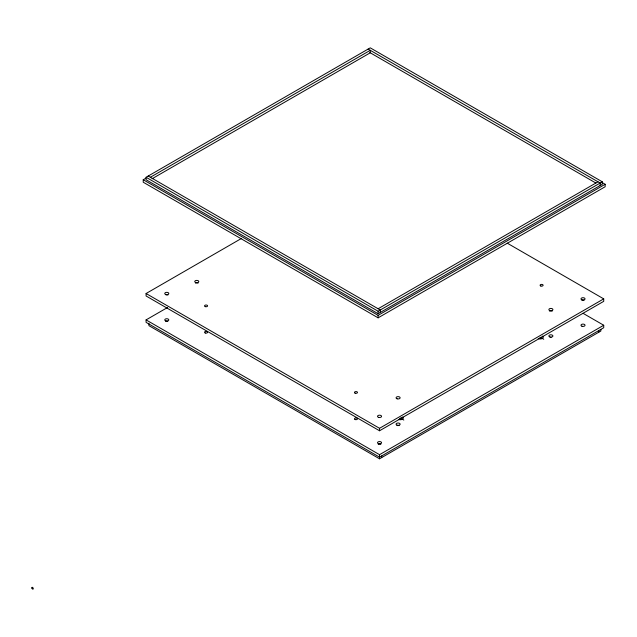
<?xml version="1.0" encoding="UTF-8"?>
<svg xmlns="http://www.w3.org/2000/svg" width="637" height="637" viewBox="0 0 637 637"><rect width="100%" height="100%" fill="white"/><g stroke="black" fill="none" stroke-linecap="round" stroke-linejoin="round"><path stroke-width="0.96" d="M146.08 177.269L370.264 47.847L602.291 181.808L602.291 184.284L378.115 313.707L146.08 179.745L146.08 177.269L378.115 311.238L602.291 181.808M602.57 182.787L605.15 184.284L605.15 186.752L378.115 317.831L143.229 182.222L143.229 179.745L145.809 178.256M150.364 177.269L370.264 50.315L370.264 52.791L152.084 178.758M507.235 243.167L603.725 298.872L603.725 301.349L379.541 430.771L146.08 295.99L146.08 293.514L241.423 238.469M583.046 313.316L603.725 325.252L603.725 327.729L379.541 457.151L146.08 322.37L146.08 319.893L167.555 307.496M378.115 308.762L598.008 181.808M143.229 179.745L378.115 315.355L605.15 184.284M146.08 293.514L379.541 428.303L603.725 298.872M146.08 319.893L379.541 454.683L603.725 325.252M148.939 323.19L148.939 325.666L379.541 458.807L600.866 331.025L600.866 329.377M368.122 49.081L600.15 183.042L600.15 185.518M369.834 52.545L595.858 183.034M540.574 337.435L543.751 339.266M148.222 176.035L380.257 309.996L380.257 312.472M400.641 418.222L403.818 420.054M598.724 330.611L598.724 332.259M381.682 455.917L381.682 457.565M379.541 428.303L379.541 430.771M379.541 454.683L379.541 458.807M378.115 311.238L378.115 313.707M378.115 315.355L378.115 317.831M402.672 416.948A3.026 1.752 0 0 1 402.465 419.186A3.026 1.752 0 0 1 398.611 419.464M401.007 417.617A1.011 0.581 0 0 1 401.007 418.382A1.011 0.581 0 0 1 399.702 418.485M542.469 336.057A3.026 1.752 0 0 1 542.326 338.446A3.026 1.752 0 0 1 538.193 338.526M541.124 337.005A1.011 0.581 0 0 1 540.893 337.618A1.011 0.581 0 0 1 539.826 337.753M378.251 444.308A2.022 1.163 0 0 1 380.838 444.308M165.803 321.351A2.022 1.163 0 0 1 167.77 321.351M397.122 425.635A2.022 1.163 0 0 1 399.088 425.635M550.679 337.284A2.022 1.163 0 0 1 551.101 337.284M582.035 300.322A2.022 1.163 0 0 1 583.994 300.322M165.986 294.915A2.022 1.163 0 0 1 167.929 295.027M195.479 283.139A2.022 1.163 0 0 1 198.067 283.139M549.596 311.167A2.022 1.163 0 0 1 552.183 311.167M31.866 587.983A1.011 0.581 60 0 0 33.028 589.129A1.011 0.581 60 0 0 32.798 587.593A1.011 0.581 60 0 0 31.866 587.983M355.096 419.528A1.513 0.876 0 0 0 357.484 418.907A1.513 0.876 0 0 0 355.366 418.023A1.513 0.876 0 0 0 355.096 419.528M205.297 333.016A1.513 0.876 0 0 0 207.566 332.259A1.513 0.876 0 0 0 205.297 331.503A1.513 0.876 0 0 0 205.297 333.016M582.011 326.263A2.022 1.163 0 0 0 585.037 325.252A2.022 1.163 0 0 0 582.011 324.241A2.022 1.163 0 0 0 582.011 326.263M378.529 443.734A2.022 1.163 0 0 0 381.563 442.731A2.022 1.163 0 0 0 378.529 441.72A2.022 1.163 0 0 0 378.529 443.734M165.779 320.905A2.022 1.163 0 0 0 168.805 319.893A2.022 1.163 0 0 0 165.779 318.882A2.022 1.163 0 0 0 165.779 320.905M397.098 425.19A2.022 1.163 0 0 0 400.124 424.178A2.022 1.163 0 0 0 397.098 423.167A2.022 1.163 0 0 0 397.098 425.19M549.882 336.981A2.022 1.163 0 0 0 552.908 335.97A2.022 1.163 0 0 0 549.882 334.958A2.022 1.163 0 0 0 549.882 336.981M540.853 286.029A1.513 0.876 0 0 0 543.122 285.272A1.513 0.876 0 0 0 540.853 284.508A1.513 0.876 0 0 0 540.853 286.029M355.096 393.148A1.513 0.876 0 0 0 357.484 392.527A1.513 0.876 0 0 0 355.366 391.644A1.513 0.876 0 0 0 355.096 393.148M205.297 306.636A1.513 0.876 0 0 0 207.566 305.879A1.513 0.876 0 0 0 205.297 305.123A1.513 0.876 0 0 0 205.297 306.636M581.836 299.812A2.022 1.163 0 0 0 585.029 298.992A2.022 1.163 0 0 0 582.194 297.805A2.022 1.163 0 0 0 581.836 299.812M378.529 417.354A2.022 1.163 0 0 0 381.563 416.343A2.022 1.163 0 0 0 378.529 415.34A2.022 1.163 0 0 0 378.529 417.354M165.604 294.461A2.022 1.163 0 0 0 168.797 293.633A2.022 1.163 0 0 0 165.962 292.447A2.022 1.163 0 0 0 165.604 294.461M195.591 282.502A2.022 1.163 0 0 0 198.784 281.681A2.022 1.163 0 0 0 195.949 280.495A2.022 1.163 0 0 0 195.591 282.502M397.098 398.81A2.022 1.163 0 0 0 400.124 397.799A2.022 1.163 0 0 0 397.098 396.787A2.022 1.163 0 0 0 397.098 398.81M549.707 310.53A2.022 1.163 0 0 0 552.9 309.709A2.022 1.163 0 0 0 550.065 308.523A2.022 1.163 0 0 0 549.707 310.53"/></g></svg>
